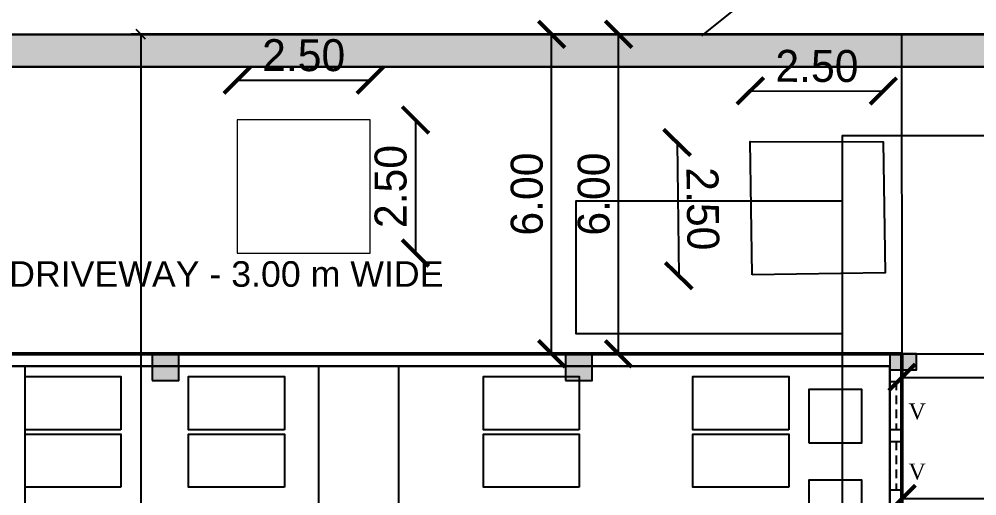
# Model space of a CAD drawing. Header units: metres. Extents: x 789 to 1127, y 8 to 183.
# Drawn here: x 826.56 to 844.56, y 107.98 to 116.94 of the extents above; entities that cross this region are included whole.
import ezdxf
from ezdxf import colors
from ezdxf.entities.mleader import LeaderData, LeaderLine
from ezdxf.math import Vec2, Vec3

# ---------------------------------------------------------------- set-up
doc = ezdxf.new("R2010")
doc.units = ezdxf.units.M
doc.header["$MEASUREMENT"] = 0
doc.header["$PDMODE"] = 96
doc.linetypes.add('HIDDEN', pattern=[0.375, 0.25, -0.125])
for name, color, linetype in [('Area', 3, 'Continuous'), ('BLK_1_FLR_0_DRINKING_WATER', 7, 'Continuous'), ('BLK_1_LVL_0_BLDG_FOOT_PRINT', 1, 'Continuous'), ('BLK_1_LVL_0_REAR_SETBACK', 11, 'Continuous'), ('BLK_1_LVL_0_SIDE_SETBACK2', 102, 'Continuous'), ('ED', 30, 'Continuous'), ('FMB', 3, 'Continuous'), ('GUARD_ROOM', 2, 'Continuous'), ('ID', 3, 'Continuous'), ('PER_AISLE_WIDTH', 5, 'Continuous'), ('PLOT_BOUNDARY', 70, 'Continuous'), ('RWH', 130, 'Continuous'), ('TEXT1', 7, 'Continuous'), ('W A L L', 125, 'Continuous')]:
    doc.layers.add(name, color=color, linetype=linetype)
for name, color, linetype, plot in [('BLK_1_COVERED_AREA', 140, 'Continuous', False), ('BLK_1_FLR_0_BLT_UP_AREA', 26, 'Continuous', False), ('BLK_1_MAX_HEIGHT_CAL_SET_BACK', 6, 'Continuous', False), ('PARKING_SLOT', 30, 'Continuous', False), ('TWO_WHEELER_PARKING', 2, 'Continuous', False)]:
    doc.layers.add(name, color=color, linetype=linetype, plot=plot)
doc.layers.add('WASTE_DISPOSAL', color=7, linetype='Continuous', lineweight=0)
doc.styles.add('GD', font='GOTHIC.TTF')
doc.styles.add('S', font='swiss.ttf')
doc.styles.get("Standard").update_dxf_attribs({"font": 'BOOKOS.TTF'})
doc.dimstyles.new('Copy of 1-100-ID', dxfattribs={"dimtxt": 0.6, "dimasz": 0.5, "dimexe": 0, "dimexo": 0, "dimgap": 0.15, "dimtad": 1, "dimzin": 3, "dimdsep": 46, "dimtxsty": 'GD', "dimblk": 'ARCHTICK', "dimcen": 0, "dimse1": 1, "dimse2": 1, "dimclrd": 252, "dimclrt": 3, "dimadec": 0, "dimazin": 0, "dimtfac": 1, "dimtix": 1, "dimtmove": 2, "dimatfit": 3, "dimldrblk": 'ARCHTICK', "dimfxl": 0, "dimtolj": 1, "dimtzin": 0, "dimarcsym": 0})
doc.dimstyles.new('STANDARD$0', dxfattribs={"dimtxt": 7, "dimasz": 3, "dimexe": 3, "dimexo": 1, "dimgap": 1.5, "dimtad": 1, "dimdec": 1, "dimzin": 1, "dimdsep": 46, "dimlunit": 4, "dimtxsty": 'Standard', "dimblk": 'OBLIQUE', "dimcen": 0.09375, "dimdle": 1, "dimclrd": 8, "dimclre": 8, "dimclrt": 7, "dimadec": 1, "dimazin": 0, "dimtfac": 1, "dimtdec": 1, "dimtix": 1, "dimtmove": 2, "dimatfit": 3, "dimldrblk": 'ARCHTICK', "dimfxl": 0, "dimfrac": 2, "dimtolj": 1, "dimtzin": 0, "dimarcsym": 0})

# ---------------------------------------------------------------- blocks, each defined once
blk = doc.blocks.new('_Oblique')
at = {"color": 0, "linetype": 'ByBlock', "lineweight": -2}
blk.add_line((-0.5, -0.5), (0.5, 0.5), dxfattribs=at)
blk = doc.blocks.new('*D323')
at = {"layer": 'Defpoints', "color": 0}
for p in [(842.967, 110.65), (842.967, 110.42), (853.541, 110.42)]:
    blk.add_point(p, dxfattribs=at)
at = {"layer": 'ED', "color": 0, "lineweight": -2}
for p, q in [((853.311, 110.65), (853.771, 110.65)), ((853.541, 110.65), (853.541, 110.42)), ((853.311, 110.42), (853.771, 110.42))]:
    blk.add_line(p, q, dxfattribs=at)
at = {"layer": 'ED', "color": 0, "lineweight": -2, "xscale": 0.23, "yscale": 0.23, "zscale": 0.23}
for p, rotation in [((853.541, 110.65), 90), ((853.541, 110.42), 270)]:
    blk.add_blockref('_Oblique', p, dxfattribs=dict(at, rotation=rotation))
at = {"layer": 'ED', "color": 0, "insert": (853.541, 110.535), "char_height": 0.23, "attachment_point": 5, "rotation": 90}
blk.add_mtext('\\A1;0.23\\P [0.01]', dxfattribs=at)
blk = doc.blocks.new('*D324')
at = {"layer": 'Defpoints', "color": 0}
for p in [(842.061, 110.42), (842.061, 57.537), (853.541, 57.537)]:
    blk.add_point(p, dxfattribs=at)
at = {"layer": 'ED', "color": 0, "lineweight": -2}
for p, q in [((853.311, 110.42), (853.771, 110.42)), ((853.541, 110.42), (853.541, 57.537)), ((853.311, 57.537), (853.771, 57.537))]:
    blk.add_line(p, q, dxfattribs=at)
at = {"layer": 'ED', "color": 0, "lineweight": -2, "xscale": 0.23, "yscale": 0.23, "zscale": 0.23}
for p, rotation in [((853.541, 110.42), 90), ((853.541, 57.537), 270)]:
    blk.add_blockref('_Oblique', p, dxfattribs=dict(at, rotation=rotation))
at = {"layer": 'ED', "color": 0, "char_height": 0.23, "attachment_point": 5, "rotation": 90}
for s, insert in [('\\A1;52.88', (853.328, 83.978)), ('\\A1;[1.34]', (853.79, 83.978))]:
    blk.add_mtext(s, dxfattribs=dict(at, insert=insert))
blk = doc.blocks.new('*D327')
at = {"layer": 'Defpoints', "color": 0}
for p in [(842.096, 110.65), (854.904, 110.65), (842.096, 57.307)]:
    blk.add_point(p, dxfattribs=at)
at = {"layer": 'ED', "color": 0, "lineweight": -2}
for p, q in [((854.674, 110.65), (855.134, 110.65)), ((854.904, 57.307), (854.904, 110.65)), ((854.674, 57.307), (855.134, 57.307))]:
    blk.add_line(p, q, dxfattribs=at)
at = {"layer": 'ED', "color": 0, "lineweight": -2, "xscale": 0.23, "yscale": 0.23, "zscale": 0.23}
for p, rotation in [((854.904, 110.65), 90), ((854.904, 57.307), 270)]:
    blk.add_blockref('_Oblique', p, dxfattribs=dict(at, rotation=rotation))
at = {"layer": 'ED', "color": 0, "char_height": 0.23, "attachment_point": 5, "rotation": 90}
for s, insert in [('\\A1;53.34', (854.693, 83.978)), ('\\A1;[1.35]', (855.154, 83.978))]:
    blk.add_mtext(s, dxfattribs=dict(at, insert=insert))
blk = doc.blocks.new('*D328')
at = {"layer": 'Defpoints', "color": 0}
for p in [(840.754, 116.653), (854.904, 116.653), (840.754, 110.65)]:
    blk.add_point(p, dxfattribs=at)
at = {"layer": 'ED', "color": 0, "lineweight": -2}
for p, q in [((854.674, 116.653), (855.134, 116.653)), ((854.904, 110.65), (854.904, 116.653)), ((854.674, 110.65), (855.134, 110.65))]:
    blk.add_line(p, q, dxfattribs=at)
at = {"layer": 'ED', "color": 0, "lineweight": -2, "xscale": 0.23, "yscale": 0.23, "zscale": 0.23}
for p, rotation in [((854.904, 116.653), 90), ((854.904, 110.65), 270)]:
    blk.add_blockref('_Oblique', p, dxfattribs=dict(at, rotation=rotation))
at = {"layer": 'ED', "color": 0, "char_height": 0.23, "attachment_point": 5, "rotation": 90}
for s, insert in [('\\A1;6.00', (854.695, 113.651)), ('\\A1;[0.15]', (855.154, 113.651))]:
    blk.add_mtext(s, dxfattribs=dict(at, insert=insert))
blk = doc.blocks.new('45')
h = blk.add_hatch(color=85)
h.dxf.hatch_style = 1
h.paths.add_polyline_path([(11211.776, -3161.362), (11212.276, -3161.362), (11212.276, -3160.862), (11211.776, -3160.862)])
h = blk.add_hatch(color=85)
h.dxf.hatch_style = 1
h.paths.add_polyline_path([(11219.54, -3161.362), (11220.04, -3161.362), (11220.04, -3160.862), (11219.54, -3160.862)])
h = blk.add_hatch(color=143)
h.dxf.hatch_style = 1
h.paths.add_polyline_path([(11225.636, -3161.162), (11226.136, -3161.162), (11226.136, -3160.862), (11225.636, -3160.862)])
for points in [[(11211.776, -3161.362), (11212.276, -3161.362), (11212.276, -3160.862), (11211.776, -3160.862)], [(11219.54, -3161.362), (11220.04, -3161.362), (11220.04, -3160.862), (11219.54, -3160.862)], [(11225.636, -3161.162), (11226.136, -3161.162), (11226.136, -3160.862), (11225.636, -3160.862)]]:
    blk.add_lwpolyline(points, close=True)
blk = doc.blocks.new('369')
h = blk.add_hatch(color=85)
h.dxf.hatch_style = 1
h.paths.add_polyline_path([(11116.229, -3158.459), (11116.729, -3158.459), (11116.729, -3157.959), (11116.229, -3157.959)])
h = blk.add_hatch(color=85)
h.dxf.hatch_style = 1
h.paths.add_polyline_path([(11123.993, -3158.459), (11124.493, -3158.459), (11124.493, -3157.959), (11123.993, -3157.959)])
h = blk.add_hatch(color=143)
h.dxf.hatch_style = 1
h.paths.add_polyline_path([(11130.089, -3158.259), (11130.589, -3158.259), (11130.589, -3157.959), (11130.089, -3157.959)])
for points in [[(11116.229, -3158.459), (11116.729, -3158.459), (11116.729, -3157.959), (11116.229, -3157.959)], [(11123.993, -3158.459), (11124.493, -3158.459), (11124.493, -3157.959), (11123.993, -3157.959)], [(11130.089, -3158.259), (11130.589, -3158.259), (11130.589, -3157.959), (11130.089, -3157.959)]]:
    blk.add_lwpolyline(points, close=True)
blk = doc.blocks.new('_ArchTick')
at = {"color": 0, "linetype": 'ByBlock', "const_width": 0.15}
blk.add_lwpolyline([(-0.5, -0.5), (0.5, 0.5)], dxfattribs=at)
blk = doc.blocks.new('*D210')
at = {"layer": 'Defpoints', "color": 0}
for p in [(842.801, 115.587), (840.3, 114.638), (842.799, 114.632)]:
    blk.add_point(p, dxfattribs=at)
at = {"layer": 'ID', "color": 252, "lineweight": -2}
blk.add_line((840.302, 115.592), (842.801, 115.587), dxfattribs=at)
at = {"layer": 'ID', "color": 252, "lineweight": -2, "xscale": 0.5, "yscale": 0.5, "zscale": 0.5}
for p, rotation in [((840.302, 115.592), 179.8650352538976), ((842.801, 115.587), 359.8650352538976)]:
    blk.add_blockref('_ArchTick', p, dxfattribs=dict(at, rotation=rotation))
at = {"layer": 'ID', "color": 3, "insert": (841.553, 116.055), "char_height": 0.6, "attachment_point": 5, "rotation": 359.865, "style": 'GD'}
blk.add_mtext('\\A1;2.50', dxfattribs=at)
blk = doc.blocks.new('*D211')
at = {"layer": 'Defpoints', "color": 0}
for p in [(840.3, 114.638), (838.958, 112.116), (840.334, 112.135)]:
    blk.add_point(p, dxfattribs=at)
at = {"layer": 'ID', "color": 252, "lineweight": -2}
blk.add_line((838.925, 114.62), (838.958, 112.116), dxfattribs=at)
at = {"layer": 'ID', "color": 252, "lineweight": -2, "xscale": 0.5, "yscale": 0.5, "zscale": 0.5}
for p, rotation in [((838.925, 114.62), 90.7646090626931), ((838.958, 112.116), 270.7646090626932)]:
    blk.add_blockref('_ArchTick', p, dxfattribs=dict(at, rotation=rotation))
at = {"layer": 'ID', "color": 3, "insert": (839.406, 113.374), "char_height": 0.6, "attachment_point": 5, "rotation": 270.7646, "style": 'GD'}
blk.add_mtext('\\A1;2.50', dxfattribs=at)
blk = doc.blocks.new('*D214')
at = {"layer": 'Area', "color": 252, "lineweight": -2}
blk.add_line((837.826, 110.65), (837.826, 116.653), dxfattribs=at)
at = {"layer": 'Defpoints', "color": 0}
for p in [(837.826, 116.653), (837.996, 116.653), (837.996, 110.65)]:
    blk.add_point(p, dxfattribs=at)
at = {"layer": 'Area', "color": 252, "lineweight": -2, "xscale": 0.5, "yscale": 0.5, "zscale": 0.5}
for p, rotation in [((837.826, 116.653), 90), ((837.826, 110.65), 270)]:
    blk.add_blockref('_ArchTick', p, dxfattribs=dict(at, rotation=rotation))
at = {"layer": 'Area', "color": 3, "insert": (837.361, 113.651), "char_height": 0.6, "attachment_point": 5, "rotation": 90, "style": 'GD'}
blk.add_mtext('\\A1;6.00', dxfattribs=at)
blk = doc.blocks.new('*D215')
at = {"layer": 'Defpoints', "color": 0}
for p in [(836.569, 116.653), (836.738, 116.653), (836.738, 110.65)]:
    blk.add_point(p, dxfattribs=at)
at = {"layer": 'ID', "color": 252, "lineweight": -2}
blk.add_line((836.569, 110.65), (836.569, 116.653), dxfattribs=at)
at = {"layer": 'ID', "color": 252, "lineweight": -2, "xscale": 0.5, "yscale": 0.5, "zscale": 0.5}
for p, rotation in [((836.569, 116.653), 90), ((836.569, 110.65), 270)]:
    blk.add_blockref('_ArchTick', p, dxfattribs=dict(at, rotation=rotation))
at = {"layer": 'ID', "color": 3, "insert": (836.104, 113.651), "char_height": 0.6, "attachment_point": 5, "rotation": 90, "style": 'GD'}
blk.add_mtext('\\A1;6.00', dxfattribs=at)
blk = doc.blocks.new('*D399')
at = {"layer": 'Defpoints', "color": 0}
for p in [(833.16, 115.792), (830.66, 115.043), (833.16, 115.043)]:
    blk.add_point(p, dxfattribs=at)
at = {"layer": 'ID', "color": 252, "lineweight": -2}
blk.add_line((830.66, 115.792), (833.16, 115.792), dxfattribs=at)
at = {"layer": 'ID', "color": 252, "lineweight": -2, "xscale": 0.5, "yscale": 0.5, "zscale": 0.5, "rotation": 180}
blk.add_blockref('_ArchTick', (830.66, 115.792), dxfattribs=at)
at = {"layer": 'ID', "color": 252, "lineweight": -2, "xscale": 0.5, "yscale": 0.5, "zscale": 0.5}
blk.add_blockref('_ArchTick', (833.16, 115.792), dxfattribs=at)
at = {"layer": 'ID', "color": 3, "insert": (831.91, 116.257), "char_height": 0.6, "attachment_point": 5, "style": 'GD'}
blk.add_mtext('\\A1;2.50', dxfattribs=at)
blk = doc.blocks.new('*D400')
at = {"layer": 'Defpoints', "color": 0}
for p in [(833.19, 115.043), (833.16, 112.543), (834.011, 112.543)]:
    blk.add_point(p, dxfattribs=at)
at = {"layer": 'ID', "color": 252, "lineweight": -2}
blk.add_line((834.011, 115.043), (834.011, 112.543), dxfattribs=at)
at = {"layer": 'ID', "color": 252, "lineweight": -2, "xscale": 0.5, "yscale": 0.5, "zscale": 0.5}
for p, rotation in [((834.011, 115.043), 90), ((834.011, 112.543), 270)]:
    blk.add_blockref('_ArchTick', p, dxfattribs=dict(at, rotation=rotation))
at = {"layer": 'ID', "color": 3, "insert": (833.546, 113.793), "char_height": 0.6, "attachment_point": 5, "rotation": 90, "style": 'GD'}
blk.add_mtext('\\A1;2.50', dxfattribs=at)
blk = doc.blocks.new('*D126')
at = {"layer": 'Defpoints', "color": 0}
for p in [(849.229, 110.207), (849.229, 109.826), (843.15, 109.656)]:
    blk.add_point(p, dxfattribs=at)
at = {"layer": 'ID', "color": 252, "lineweight": -2}
for p, q in [((843.15, 110.207), (845.272, 110.207)), ((849.229, 110.207), (847.107, 110.207))]:
    blk.add_line(p, q, dxfattribs=at)
at = {"layer": 'ID', "color": 252, "lineweight": -2, "xscale": 0.5, "yscale": 0.5, "zscale": 0.5, "rotation": 180}
blk.add_blockref('_ArchTick', (843.15, 110.207), dxfattribs=at)
at = {"layer": 'ID', "color": 252, "lineweight": -2, "xscale": 0.5, "yscale": 0.5, "zscale": 0.5}
blk.add_blockref('_ArchTick', (849.229, 110.207), dxfattribs=at)
at = {"layer": 'ID', "color": 3, "insert": (846.19, 110.207), "char_height": 0.6, "attachment_point": 5, "style": 'GD'}
blk.add_mtext('\\A1;6.08', dxfattribs=at)
blk = doc.blocks.new('*D128')
at = {"layer": 'Area', "color": 252, "lineweight": -2}
blk.add_line((843.15, 107.929), (849.229, 107.929), dxfattribs=at)
at = {"layer": 'Defpoints', "color": 0}
for p in [(843.15, 108.522), (849.229, 107.929), (849.229, 107.548)]:
    blk.add_point(p, dxfattribs=at)
at = {"layer": 'Area', "color": 252, "lineweight": -2, "xscale": 0.5, "yscale": 0.5, "zscale": 0.5, "rotation": 180}
blk.add_blockref('_ArchTick', (843.15, 107.929), dxfattribs=at)
at = {"layer": 'Area', "color": 252, "lineweight": -2, "xscale": 0.5, "yscale": 0.5, "zscale": 0.5}
blk.add_blockref('_ArchTick', (849.229, 107.929), dxfattribs=at)
at = {"layer": 'Area', "color": 3, "insert": (846.19, 108.394), "char_height": 0.6, "attachment_point": 5, "style": 'GD'}
blk.add_mtext('\\A1;6.08', dxfattribs=at)
blk = doc.blocks.new('*D138')
at = {"layer": 'BLK_1_MAX_HEIGHT_CAL_SET_BACK', "color": 0, "lineweight": -2}
for p, q in [((854.275, 116.653), (828.671, 116.653)), ((828.851, 116.653), (828.851, 87.379)), ((828.851, 57.307), (828.851, 86.58)), ((828.914, 57.307), (829.031, 57.307))]:
    blk.add_line(p, q, dxfattribs=at)
at = {"layer": 'Defpoints', "color": 0}
for p in [(828.851, 116.653), (854.338, 116.653), (828.851, 57.307)]:
    blk.add_point(p, dxfattribs=at)
at = {"layer": 'BLK_1_MAX_HEIGHT_CAL_SET_BACK', "color": 0, "lineweight": -2, "xscale": 0.18, "yscale": 0.18, "zscale": 0.18}
for p, rotation in [((828.851, 116.653), 90), ((828.851, 57.307), 270)]:
    blk.add_blockref('_Oblique', p, dxfattribs=dict(at, rotation=rotation))
at = {"layer": 'BLK_1_MAX_HEIGHT_CAL_SET_BACK', "color": 0, "char_height": 0.18, "attachment_point": 5}
for s, insert in [('\\A1;59.3457', (828.851, 87.165)), ('\\A1;[1.51]', (828.851, 86.765))]:
    blk.add_mtext(s, dxfattribs=dict(at, insert=insert))

msp = doc.modelspace()

# ---------------------------------------------------------------- hatches: boundary and pattern name
at = {"lineweight": -2, "ltscale": 0.5}
h = msp.add_hatch(dxfattribs=at)
h.set_pattern_fill('HEX', color=256, scale=2)
h.set_pattern_definition([(0, (-10114.8948, 3378.14307), (0, 0.433012702), [0.25, -0.5]), (120, (-10114.8948, 3378.14307), (-0.375, -0.216506351), [0.25, -0.5]), (60, (-10114.6448, 3378.14307), (-0.375, 0.216506351), [0.25, -0.5])])
h.paths.add_polyline_path([(849.22879, 116.6526), (816.92879, 116.6526), (816.92879, 49.6026), (819.21236, 49.6026), (819.21233, 50.20256), (817.72878, 50.20256), (817.3288, 116.0526), (848.62879, 116.0526), (848.62879, 50.2026), (846.15477, 50.20227), (846.15477, 49.60163), (849.22879, 49.6026)])
h = msp.add_hatch(color=256)
h.dxf.hatch_style = 1
h.paths.add_polyline_path([(829.06436, 110.14966), (829.56436, 110.14966), (829.56436, 110.64966), (829.06436, 110.64966)])
h = msp.add_hatch(color=256)
h.dxf.hatch_style = 1
h.paths.add_polyline_path([(836.82876, 110.14966), (837.32876, 110.14966), (837.32876, 110.64966), (836.82876, 110.64966)])
h = msp.add_hatch(color=256)
h.dxf.hatch_style = 1
h.paths.add_polyline_path([(842.92476, 110.34968), (843.42476, 110.34968), (843.42476, 110.64966), (842.92476, 110.64966)])

# ---------------------------------------------------------------- linework, layer by layer
at = {"layer": 'Area'}
msp.add_lwpolyline([(823.00999, 110.64966), (843.15033, 110.64966), (843.15033, 57.30966), (823.00999, 57.30966)], close=True, dxfattribs=at)
at = {"layer": 'BLK_1_COVERED_AREA', "ltscale": 400}
msp.add_lwpolyline([(823.00999, 110.64966), (843.15033, 110.64966), (843.15033, 57.30966), (823.00999, 57.30966)], close=True, dxfattribs=at)
at = {"layer": 'BLK_1_FLR_0_BLT_UP_AREA', "color": 26, "linetype": 'Continuous'}
msp.add_lwpolyline([(823.00999, 110.64966), (843.15033, 110.64966), (843.15033, 57.30966), (823.00999, 57.30966)], close=True, dxfattribs=at)
at = {"layer": 'BLK_1_FLR_0_DRINKING_WATER'}
for points in [[(841.39869, 108.97737), (842.39869, 108.97737), (842.39869, 109.97737), (841.39869, 109.97737)], [(841.39869, 107.27214), (842.39869, 107.27214), (842.39869, 108.27214), (841.39869, 108.27214)]]:
    msp.add_lwpolyline(points, close=True, dxfattribs=at)
at = {"layer": 'BLK_1_LVL_0_BLDG_FOOT_PRINT', "ltscale": 400}
msp.add_lwpolyline([(823.00999, 110.64966), (843.15033, 110.64966), (843.15033, 57.30966), (823.00999, 57.30966)], close=True, dxfattribs=at)
at = {"layer": 'BLK_1_LVL_0_REAR_SETBACK'}
msp.add_lwpolyline([(823.00999, 110.64966), (843.15476, 110.64966), (843.15033, 116.6526), (823.00999, 116.6526)], close=True, dxfattribs=at)
at = {"layer": 'BLK_1_LVL_0_SIDE_SETBACK2'}
msp.add_lwpolyline([(843.15033, 110.64966), (849.22879, 110.64966), (849.22879, 57.30966), (843.15033, 57.30966)], close=True, dxfattribs=at)
at = {"layer": 'FMB'}
msp.add_lwpolyline([(816.92879, 116.6526), (849.22879, 116.6526), (849.22879, 49.6026), (816.92879, 49.6026)], close=True, dxfattribs=at)
at = {"layer": 'GUARD_ROOM'}
msp.add_lwpolyline([(840.33353, 112.13474), (840.30012, 114.63798), (842.79871, 114.6321), (842.83179, 112.17195)], close=True, dxfattribs=at)
at = {"layer": 'PARKING_SLOT', "linetype": 'Continuous'}
msp.add_lwpolyline([(842.02879, 113.52686), (842.02879, 111.02686), (837.02879, 111.02686), (837.02879, 113.52686)], close=True, dxfattribs=at)
at = {"layer": 'PER_AISLE_WIDTH'}
msp.add_lwpolyline([(842.02879, 49.6026), (846.52879, 49.6026), (846.52879, 114.74248), (842.02879, 114.74248)], close=True, dxfattribs=at)
at = {"layer": 'PLOT_BOUNDARY', "linetype": 'ByBlock'}
msp.add_lwpolyline([(816.92879, 116.6526), (849.22879, 116.6526), (849.22879, 49.6026), (816.92879, 49.6026)], close=True, dxfattribs=at)
at = {"layer": 'RWH'}
msp.add_lwpolyline([(817.53879, 49.6026), (816.92879, 49.6026), (816.92879, 116.6526), (849.22879, 116.6526), (849.22879, 49.6026), (848.61879, 49.6026), (848.61879, 116.0426), (817.53879, 116.0426)], close=True, dxfattribs=at)
at = {"layer": 'TWO_WHEELER_PARKING', "linetype": 'Continuous'}
for points in [[(828.47615, 109.22159), (826.67615, 109.22159), (826.67615, 110.22159), (828.47615, 110.22159)], [(831.54744, 109.22159), (829.74744, 109.22159), (829.74744, 110.22159), (831.54744, 110.22159)], [(837.08808, 109.22159), (835.28808, 109.22159), (835.28808, 110.22159), (837.08808, 110.22159)], [(841.02312, 109.22159), (839.22312, 109.22159), (839.22312, 110.22159), (841.02312, 110.22159)], [(828.47615, 108.14113), (826.67615, 108.14113), (826.67615, 109.14113), (828.47615, 109.14113)], [(831.54744, 108.14113), (829.74744, 108.14113), (829.74744, 109.14113), (831.54744, 109.14113)], [(837.08808, 108.14113), (835.28808, 108.14113), (835.28808, 109.14113), (837.08808, 109.14113)], [(841.02312, 108.14113), (839.22312, 108.14113), (839.22312, 109.14113), (841.02312, 109.14113)]]:
    msp.add_lwpolyline(points, close=True, dxfattribs=at)
at = {"layer": 'W A L L'}
for p, q in [((817.53879, 116.0426), (848.61879, 116.0426)), ((829.56436, 110.64966), (829.06436, 110.64966)), ((829.06436, 110.64966), (829.06436, 110.14966)), ((829.56436, 110.14966), (829.56436, 110.64966)), ((837.32876, 110.64966), (836.82876, 110.64966)), ((836.82876, 110.64966), (836.82876, 110.14966)), ((837.32876, 110.14966), (837.32876, 110.64966)), ((843.42476, 110.64966), (842.92476, 110.64966)), ((842.92476, 110.64966), (842.92476, 110.34968)), ((843.42476, 110.34968), (843.42476, 110.64966)), ((842.92476, 110.41967), (823.01139, 110.41967)), ((823.23999, 110.41967), (842.92476, 110.41967)), ((823.23999, 110.41967), (842.92476, 110.41967)), ((826.67615, 110.41967), (828.47615, 110.41967)), ((826.67615, 109.41967), (826.67615, 110.41967)), ((832.19682, 110.41967), (830.39682, 110.41967)), ((832.19682, 109.41967), (832.19682, 110.41967)), ((833.69682, 110.41967), (835.49682, 110.41967)), ((833.69682, 109.41967), (833.69682, 110.41967)), ((842.92476, 57.53687), (842.92476, 110.41967)), ((842.92476, 110.41967), (842.92476, 57.53687)), ((842.92476, 110.41967), (842.92476, 57.53687)), ((842.92476, 110.34968), (843.42476, 110.34968)), ((829.06436, 110.14966), (829.56436, 110.14966)), ((836.82876, 110.14966), (837.32876, 110.14966)), ((842.92476, 110.12978), (843.15476, 110.12978)), ((842.92476, 109.21978), (842.92476, 110.12978)), ((842.92476, 110.12978), (843.15476, 110.12978)), ((843.15476, 110.12978), (843.15476, 109.21978)), ((843.15476, 110.12978), (843.15476, 109.21978)), ((826.67615, 108.41967), (826.67615, 109.41967)), ((832.19682, 108.41967), (832.19682, 109.41967)), ((843.15476, 109.21978), (842.92476, 109.21978)), ((843.15476, 109.21978), (842.92476, 109.21978)), ((842.92476, 108.99987), (843.15476, 108.99987)), ((842.92476, 108.08987), (842.92476, 108.99987)), ((842.92476, 108.99987), (843.15476, 108.99987)), ((843.15476, 108.99987), (843.15476, 108.08987)), ((843.15476, 108.99987), (843.15476, 108.08987)), ((826.67615, 107.41967), (826.67615, 108.41967)), ((832.19682, 107.41967), (832.19682, 108.41967)), ((843.15476, 108.08987), (842.92476, 108.08987)), ((843.15476, 108.08987), (842.92476, 108.08987))]:
    msp.add_line(p, q, dxfattribs=at)
at = {"layer": 'W A L L', "lineweight": 50}
for p, q in [((823.00999, 110.64966), (843.15033, 110.64966)), ((843.15033, 110.64966), (843.15033, 57.30966))]:
    msp.add_line(p, q, dxfattribs=at)
at = {"layer": 'W A L L', "lineweight": -3, "ltscale": 0.5}
for p, q in [((826.67615, 71.0533), (826.67615, 110.41967)), ((832.19682, 70.41364), (832.19682, 110.41967)), ((833.69682, 70.7255), (833.69682, 110.41967))]:
    msp.add_line(p, q, dxfattribs=at)
at = {"layer": 'W A L L', "linetype": 'HIDDEN', "ltscale": 0.65}
for p, q in [((843.03976, 110.12978), (843.03976, 109.21978)), ((843.03976, 108.99987), (843.03976, 108.08987))]:
    msp.add_line(p, q, dxfattribs=at)
at = {"layer": 'W A L L', "lineweight": -2, "ltscale": 0.5}
msp.add_line((843.15476, 109.20666), (843.15476, 108.23229), dxfattribs=at)
at = {"layer": 'WASTE_DISPOSAL', "color": 2}
msp.add_lwpolyline([(830.65994, 112.54328), (833.15994, 112.54328), (833.15994, 115.04328), (830.65994, 115.04328)], close=True, dxfattribs=at)

# ---------------------------------------------------------------- block references
at = {"lineweight": -3}
for name, p in [('45', (-10382.71166, 3271.51181)), ('369', (-10287.16416, 3268.60914))]:
    msp.add_blockref(name, p, dxfattribs=at)

# ---------------------------------------------------------------- texts
at = {"layer": 'TEXT1', "lineweight": -2, "style": 'S'}
msp.add_text('DRIVEWAY - 3.00 m WIDE', height=0.48, dxfattribs=at).set_placement((826.37728, 111.90929))
at = {"layer": 'TEXT1'}
for p in [(843.2717, 109.41758), (843.2717, 108.28767)]:
    msp.add_text('V', height=0.3, dxfattribs=at).set_placement(p)

# ---------------------------------------------------------------- dimensions: what is measured, and where the dimension line sits
at = {"layer": 'Area'}
dim = msp.add_linear_dim(base=(837.82643, 116.65259), p1=(837.99606, 110.64966), p2=(837.99606, 116.65259), angle=90, dimstyle='Copy of 1-100-ID', dxfattribs=at)
dim.commit()
dim.dimension.update_dxf_attribs({"geometry": '*D214', "text_midpoint": (837.36134, 113.65112)})
dim = msp.add_linear_dim(base=(849.22879, 107.9294), p1=(843.15033, 108.52249), p2=(849.22879, 107.54812), dimstyle='Copy of 1-100-ID', dxfattribs=at)
dim.commit()
dim.dimension.update_dxf_attribs({"geometry": '*D128', "text_midpoint": (846.18956, 108.39449)})
at = {"layer": 'BLK_1_MAX_HEIGHT_CAL_SET_BACK', "color": 6}
dim = msp.add_linear_dim(base=(828.85119, 116.6526), p1=(828.85119, 57.30686), p2=(854.3378, 116.6526), angle=90, dimstyle='STANDARD$0', override={"dimscale": 1, "dimtxt": 0.18, "dimasz": 0.18, "dimexe": 0.18, "dimexo": 0.0625, "dimgap": 0.09, "dimtad": 0, "dimtih": 1, "dimtoh": 1, "dimdec": 4, "dimlunit": 2, "dimpost": '\\X', "dimcen": 0.09, "dimdle": 0, "dimclrd": 0, "dimclre": 0, "dimclrt": 0, "dimtdec": 4, "dimtix": 0, "dimtofl": 0, "dimfrac": 0}, dxfattribs=at)
dim.commit()
dim.dimension.update_dxf_attribs({"geometry": '*D138', "text_midpoint": (828.85119, 86.97973)})
at = {"layer": 'ED'}
for base, p1, p2, picture, middle in [((854.90441, 116.6526), (840.75409, 110.64967), (840.75409, 116.6526), '*D328', (854.90441, 113.65114)), ((854.90441, 110.64967), (842.09585, 57.30687), (842.09585, 110.64967), '*D327', (854.90441, 83.97827)), ((853.54101, 57.53687), (842.0612, 110.41967), (842.0612, 57.53687), '*D324', (853.54101, 83.97827))]:
    dim = msp.add_linear_dim(base=base, p1=p1, p2=p2, angle=90, dimstyle='STANDARD$0', override={"dimscale": 1, "dimtxt": 0.23, "dimasz": 0.23, "dimexe": 0.23, "dimexo": 0.23, "dimgap": 0.09, "dimdec": 2, "dimlunit": 2, "dimpost": '\\X', "dimsah": 0, "dimcen": 0.09, "dimdle": 0, "dimclrd": 0, "dimclre": 0, "dimclrt": 0, "dimtfac": 1, "dimtdec": 2, "dimtix": 0, "dimtofl": 0, "dimfxl": 0.23, "dimfxlon": 1, "dimfrac": 0}, dxfattribs=at)
    dim.commit()
    dim.dimension.update_dxf_attribs({"geometry": picture, "text_midpoint": middle})
dim = msp.add_linear_dim(base=(853.54101, 110.41967), p1=(842.96722, 110.64967), p2=(842.96722, 110.41967), angle=90, dimstyle='STANDARD$0', override={"dimscale": 1, "dimtxt": 0.23, "dimasz": 0.23, "dimexe": 0.23, "dimexo": 0.23, "dimgap": 0.09, "dimdec": 2, "dimlunit": 2, "dimpost": '\\X', "dimsah": 0, "dimcen": 0.09, "dimdle": 0, "dimclrd": 0, "dimclre": 0, "dimclrt": 0, "dimtfac": 1, "dimtdec": 2, "dimtix": 0, "dimtofl": 0, "dimfxl": 0.23, "dimfxlon": 1, "dimfrac": 0}, dxfattribs=at)
dim.commit()
dim.dimension.update_dxf_attribs({"geometry": '*D323', "text_midpoint": (853.54101, 110.53467), "dimtype": 160})
at = {"layer": 'ID'}
for base, p1, p2, picture, middle in [((836.56869, 116.65259), (836.73832, 110.64966), (836.73832, 116.65259), '*D215', (836.1036, 113.65112)), ((834.01128, 112.54328), (833.18994, 115.04328), (833.15994, 112.54328), '*D400', (833.54619, 113.79328))]:
    dim = msp.add_linear_dim(base=base, p1=p1, p2=p2, angle=90, dimstyle='Copy of 1-100-ID', dxfattribs=at)
    dim.commit()
    dim.dimension.update_dxf_attribs({"geometry": picture, "text_midpoint": middle})
dim = msp.add_linear_dim(base=(833.15994, 115.79167), p1=(830.65994, 115.04328), p2=(833.15994, 115.04328), dimstyle='Copy of 1-100-ID', dxfattribs=at)
dim.commit()
dim.dimension.update_dxf_attribs({"geometry": '*D399', "text_midpoint": (831.90994, 116.25676)})
for p2, distance, picture, middle in [((842.79871, 114.6321), 0.9545, '*D210', (841.55276, 116.05462)), ((840.33353, 112.13474), -1.37556, '*D211', (839.40644, 113.37421))]:
    dim = msp.add_aligned_dim(p1=(840.30012, 114.63798), p2=p2, distance=distance, dimstyle='Copy of 1-100-ID', dxfattribs=at)
    dim.commit()
    dim.dimension.update_dxf_attribs({"geometry": picture, "text_midpoint": middle})
dim = msp.add_linear_dim(base=(849.22879, 110.20721), p1=(843.15033, 109.65648), p2=(849.22879, 109.82594), dimstyle='Copy of 1-100-ID', override={"dimtad": 0}, dxfattribs=at)
dim.commit()
dim.dimension.update_dxf_attribs({"geometry": '*D126', "text_midpoint": (846.18956, 110.20721)})

# ---------------------------------------------------------------- leaders
at = {"lineweight": -2}
ml = msp.add_multileader_mtext('Standard', dxfattribs=at)
ml.set_content('RWH 1m WIDTH ', color=256)
ml.set_leader_properties()
ml.build(insert=Vec2(0, 0))
ml.multileader.update_dxf_attribs({"text_right_attachment_type": 6, "dogleg_length": 0.36, "arrow_head_size": 0.45})
ctx = ml.context
ctx.base_point, ctx.char_height, ctx.arrow_head_size, ctx.landing_gap_size, ctx.plane_origin = Vec3(840.57329, 117.28132), 0.3, 0.45, 0.09, Vec3(839.03668, 116.34168)
ctx.right_attachment = 6
notes = []
notes.append((ctx, [(0, (1, 1, 0), (840.21329, 117.28132), (1, 0), 0.36, [(0, [(839.03668, 116.34168)], 0, [])])]))
ctx.mtext.insert, ctx.mtext.flow_direction = Vec3(840.66329, 117.43468), 5
for ctx, leaders in notes:
    for number, flags, end, landing, length, lines in leaders:
        leader = LeaderData()
        leader.index, (leader.has_last_leader_line, leader.has_dogleg_vector, leader.attachment_direction) = number, flags
        leader.last_leader_point, leader.dogleg_vector, leader.dogleg_length = Vec3(end), Vec3(landing), length
        for number, points, colour, breaks in lines:
            line = LeaderLine()
            line.index, line.vertices, line.color, line.breaks = number, Vec3.list(points), colors.encode_raw_color(colour), breaks
            leader.lines.append(line)
        ctx.leaders.append(leader)

doc.saveas('drawing.dxf')
